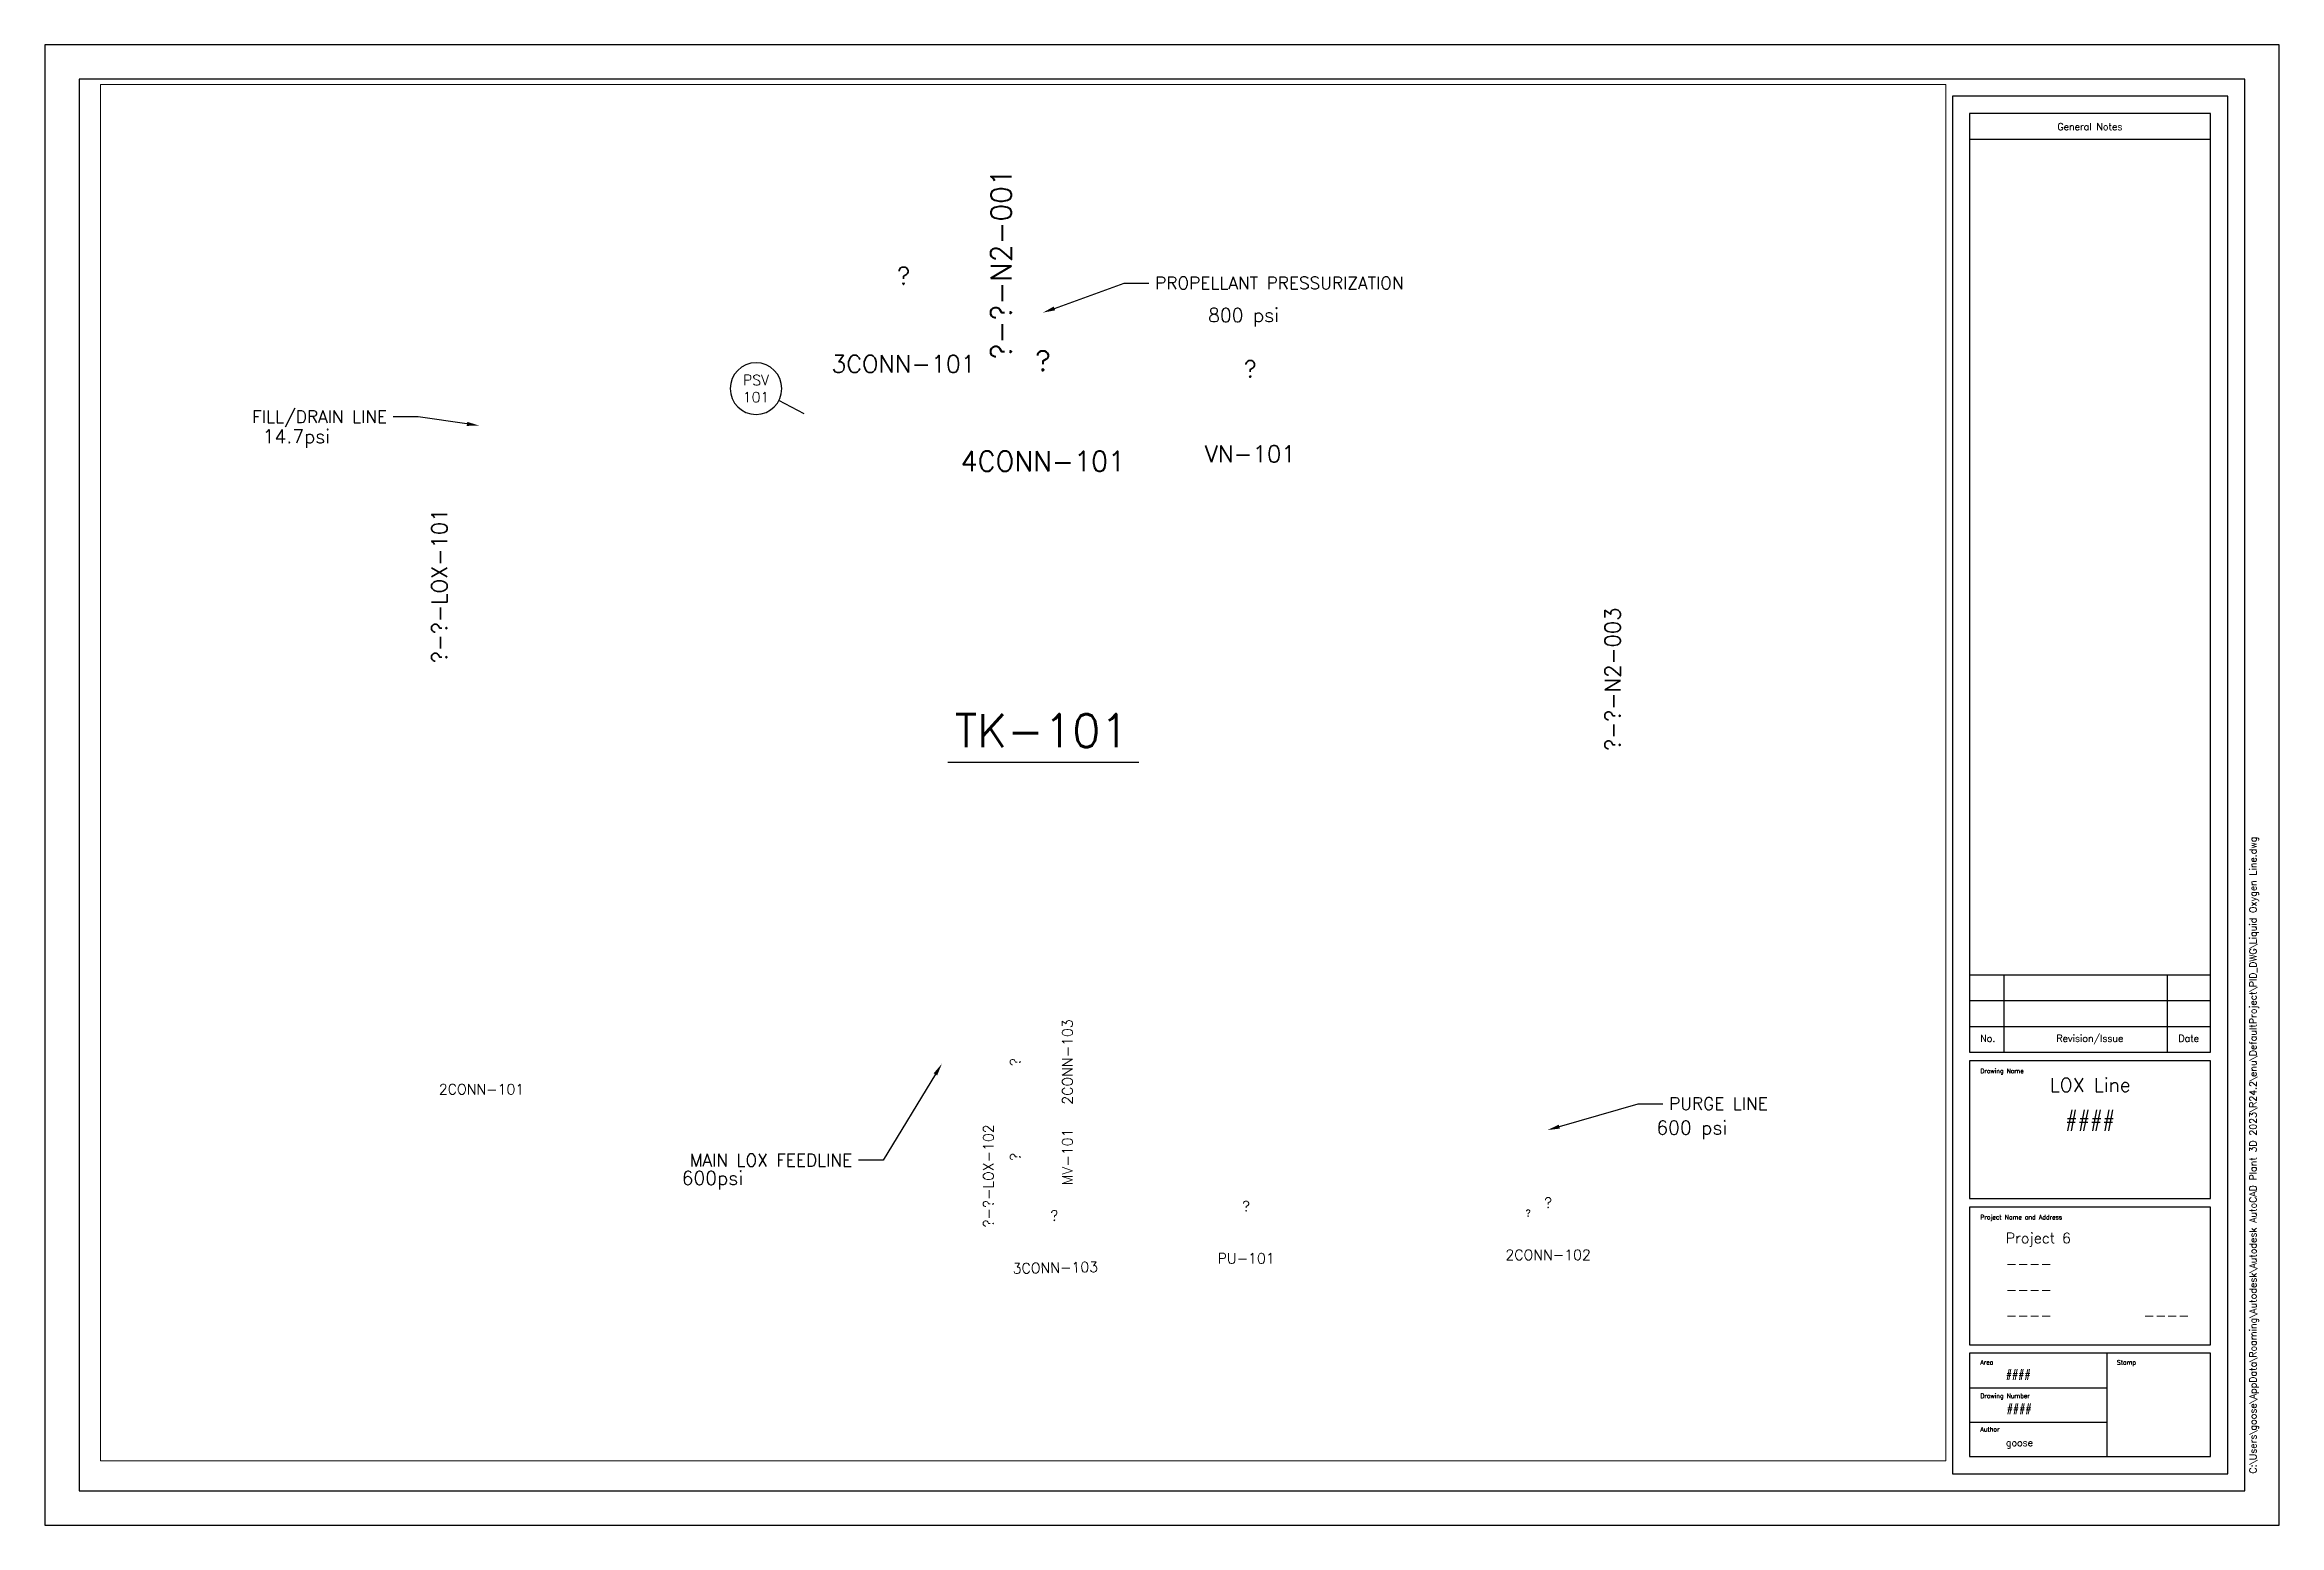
# Paper-space layout 'PID ANSI D Title Block' of a CAD drawing. Header units: inches. Extents: x 0 to 32.5, y 0 to 21.5.
# The model-space entities are those that its viewports show. They can reach past a viewport. Long polylines and large blocks are cut down to what shows.
import ezdxf
from ezdxf import colors
from ezdxf.entities.mleader import LeaderData, LeaderLine
from ezdxf.enums import TextEntityAlignment as Align
from ezdxf.math import Vec2, Vec3

# ---------------------------------------------------------------- set-up
doc = ezdxf.new("R2010")
doc.units = ezdxf.units.IN
doc.header["$MEASUREMENT"] = 0
for name, color, linetype in [('Instrument', 2, 'Continuous'), ('Text', 7, 'Continuous'), ('Title Block', 7, 'Continuous')]:
    doc.layers.add(name, color=color, linetype=linetype)
doc.styles.add('Roman', font='romans')
doc.styles.get("Standard").update_dxf_attribs({"font": 'romans.shx', "height": 0.1})
doc.dimstyles.get("Standard").update_dxf_attribs({"dimtxt": 0.18, "dimasz": 0.18, "dimexe": 0.18, "dimexo": 0.0625, "dimgap": 0.09, "dimtad": 0, "dimtih": 1, "dimtoh": 1, "dimdec": 4, "dimzin": 0, "dimdsep": 46, "dimtxsty": 'Standard', "dimcen": 0.09, "dimadec": 0, "dimazin": 0, "dimtfac": 1, "dimtdec": 4, "dimtofl": 0, "dimtmove": 0, "dimatfit": 3, "dimfxl": 1, "dimtolj": 1, "dimtzin": 0, "dimarcsym": 0})

# ---------------------------------------------------------------- blocks, each defined once
blk = doc.blocks.new('PID ANSI D titleblock')
for p, q in [((32.473, 21.518), (0, 21.518)), ((0, 21.518), (0, 0)), ((32.473, 0), (32.473, 21.518)), ((31.973, 21.018), (0.5, 21.018)), ((0.5, 21.018), (0.5, 0.5)), ((31.973, 0.5), (31.973, 21.018)), ((31.723, 20.768), (27.723, 20.768)), ((27.723, 20.768), (27.723, 0.75)), ((31.473, 20.518), (27.973, 20.518)), ((27.973, 20.518), (27.973, 6.875)), ((31.473, 6.875), (31.473, 20.518)), ((31.723, 0.75), (31.723, 20.768)), ((27.973, 20.143), (31.473, 20.143)), ((27.973, 8), (31.473, 8)), ((28.473, 6.875), (28.473, 8)), ((30.848, 6.875), (30.848, 8)), ((27.973, 7.625), (31.473, 7.625)), ((27.973, 7.25), (31.473, 7.25)), ((27.973, 6.875), (31.473, 6.875)), ((31.473, 6.75), (27.973, 6.75)), ((27.973, 6.75), (27.973, 4.75)), ((31.473, 4.75), (31.473, 6.75)), ((27.973, 4.75), (31.473, 4.75)), ((31.473, 4.625), (27.973, 4.625)), ((27.973, 4.625), (27.973, 2.625)), ((31.473, 2.625), (31.473, 4.625)), ((27.973, 2.625), (31.473, 2.625)), ((31.473, 2.5), (27.973, 2.5)), ((27.973, 2.5), (27.973, 1)), ((29.973, 1), (29.973, 2.5)), ((31.473, 1), (31.473, 2.5)), ((27.973, 2), (29.973, 2)), ((27.973, 1.5), (29.973, 1.5)), ((27.973, 1), (31.473, 1)), ((27.723, 0.75), (31.723, 0.75)), ((0.5, 0.5), (31.973, 0.5)), ((0, 0), (32.473, 0))]:
    blk.add_line(p, q)
at = {"style": 'Roman'}
for s, p in [('General Notes', (29.721, 20.326)), ('Revision/Issue', (29.721, 7.078)), ('No.', (28.237, 7.078)), ('Date', (31.157, 7.078))]:
    blk.add_text(s, height=0.1, dxfattribs=at).set_placement(p, align=Align.MIDDLE_CENTER)
for s, p in [('Drawing Name', (28.129, 6.571)), ('Project Name and Address', (28.129, 4.446)), ('Area', (28.129, 2.335)), ('Stamp', (30.113, 2.335)), ('Drawing Number', (28.129, 1.849)), ('Author', (28.129, 1.363))]:
    blk.add_text(s, height=0.065, dxfattribs=at).set_placement(p)
blk = doc.blocks.new('Valve Label_block')
at = {"color": 0, "linetype": 'ByBlock', "lineweight": -2}
blk.add_attdef('#(TargetObject.Size)', text='', height=0.1, dxfattribs=at).set_placement((0, 0.1875), align=Align.BOTTOM_CENTER)
blk.add_attdef('#(TargetObject.Tag)', text='', height=0.1, dxfattribs=at).set_placement((0, -0.1875), align=Align.TOP_CENTER)
blk = doc.blocks.new('*U13')
at = {"color": 0, "linetype": 'ByBlock', "lineweight": -2}
for start, end in [(0, 180), (180, 0)]:
    blk.add_arc((0, 0), 0.25, start, end, dxfattribs=at)
blk.add_wipeout([(-0.163, 0.149), (0.167, 0.151), (0.167, 0.024), (-0.163, 0.024)], dxfattribs=at)
blk.add_wipeout([(-0.144, -0.024), (0.149, -0.024), (0.149, -0.155), (-0.144, -0.155)], dxfattribs=at)
for tag, p in [('#(TargetObject.Type)', (0, 0.083)), ('#(TargetObject.LoopNumber)', (0, -0.083))]:
    blk.add_attdef(tag, text='', height=0.1, dxfattribs=at).set_placement(p, align=Align.MIDDLE_CENTER)
blk = doc.blocks.new('Pipeline Tag_block')
at = {"color": 0, "linetype": 'ByBlock', "lineweight": -2}
blk.add_attdef('#(TargetObject.Tag)', text='', height=0.1, dxfattribs=at).set_placement((0, 0), align=Align.MIDDLE_CENTER)
blk = doc.blocks.new('Valve Label - Angle_block')
at = {"color": 0, "linetype": 'ByBlock', "lineweight": -2}
blk.add_attdef('#(TargetObject.Size)', text='', height=0.1, dxfattribs=at).set_placement((0, 0), align=Align.MIDDLE_CENTER)
blk = doc.blocks.new('*U33')
at = {"color": 0, "linetype": 'ByBlock', "lineweight": -3}
blk.add_line((-0.455, -0.152), (0.471, -0.152), dxfattribs=at)
at = {"color": 0, "linetype": 'ByBlock', "lineweight": -2}
blk.add_attdef('#(Equipment.Tag)', text='', height=0.16, dxfattribs=at).set_placement((0, 0), align=Align.MIDDLE)
blk = doc.blocks.new('Tag_block')
at = {"color": 0, "linetype": 'ByBlock', "lineweight": -2}
blk.add_attdef('#(TargetObject.Tag)', text='', height=0.1, dxfattribs=at).set_placement((0, 0), align=Align.MIDDLE_CENTER)

msp = doc.modelspace()

# ---------------------------------------------------------------- block references
at = {"xscale": 1.5, "yscale": 1.5, "zscale": 1.5}
msp.add_blockref('Tag_block', (5.351, 5.339), dxfattribs=at).add_auto_attribs({'#(TargetObject.Tag)': '2CONN-101'})
at = {"layer": 'Instrument', "color": 2, "linetype": 'ByBlock', "xscale": 1.5, "yscale": 1.5, "zscale": 1.5}
msp.add_blockref('*U13', (9.34, 15.522), dxfattribs=at).add_auto_attribs({'#(TargetObject.Type)': 'PSV', '#(TargetObject.LoopNumber)': '101'})
at = {"layer": 'Text'}
for name, p, xscale, yscale, zscale, rotation, values in [('Pipeline Tag_block', (12.902, 17.333), 3, 3, 3, 90, {'#(TargetObject.Tag)': '?-?-N2-001'}), ('Pipeline Tag_block', (4.738, 12.654), 2.25, 2.25, 2.25, 90, {'#(TargetObject.Tag)': '?-?-LOX-101'}), ('Pipeline Tag_block', (21.788, 11.298), 2.25, 2.25, 2.25, 90, {'#(TargetObject.Tag)': '?-?-N2-003'}), ('Valve Label_block', (13.509, 5.735), 1.5, 1.5, 1.5, 90.00000000000001, {'#(TargetObject.Size)': '?', '#(TargetObject.Tag)': '2CONN-103'}), ('Pipeline Tag_block', (12.717, 4.08), 1.5, 1.5, 1.5, 90, {'#(TargetObject.Tag)': '?-?-LOX-102'}), ('Valve Label_block', (13.509, 4.355), 1.5, 1.5, 1.5, 90.00000000000001, {'#(TargetObject.Size)': '?', '#(TargetObject.Tag)': 'MV-101'}), ('Valve Label_block', (13.683, 3.103), 1.5, 1.5, 1.5, 1.109087487818907, {'#(TargetObject.Size)': '?', '#(TargetObject.Tag)': '3CONN-103'})]:
    msp.add_blockref(name, p, dxfattribs=dict(at, xscale=xscale, yscale=yscale, zscale=zscale, rotation=rotation)).add_auto_attribs(values)
for name, p, xscale, yscale, zscale, values in [('Valve Label_block', (11.484, 16.483), 2.535787432103544, 2.535787432103544, 2.535787432103544, {'#(TargetObject.Size)': '?', '#(TargetObject.Tag)': '3CONN-101'}), ('Valve Label_block', (13.509, 15.153), 2.892256002967916, 2.892256002967916, 2.892256002967916, {'#(TargetObject.Size)': '?', '#(TargetObject.Tag)': '4CONN-101'}), ('Valve Label_block', (16.523, 15.153), 2.443140130159328, 2.443140130159328, 2.443140130159328, {'#(TargetObject.Size)': '?', '#(TargetObject.Tag)': 'VN-101'}), ('*U33', (13.492, 10.551), 3, 3, 3, {'#(Equipment.Tag)': 'TK-101'}), ('Valve Label_block', (16.462, 3.238), 1.5, 1.5, 1.5, {'#(TargetObject.Size)': '?', '#(TargetObject.Tag)': 'PU-101'}), ('Valve Label_block', (20.851, 3.289), 1.5, 1.5, 1.5, {'#(TargetObject.Size)': '?', '#(TargetObject.Tag)': '2CONN-102'})]:
    msp.add_blockref(name, p, dxfattribs=dict(at, xscale=xscale, yscale=yscale, zscale=zscale)).add_auto_attribs(values)
msp.add_blockref('Valve Label - Angle_block', (20.561, 3.539), dxfattribs=at).add_auto_attribs({'#(TargetObject.Size)': '?'})

# ---------------------------------------------------------------- texts
at = {"char_height": 0.2, "attachment_point": 1}
for s, insert in [('800 psi', (15.91, 16.69)), ('600 psi', (22.423, 4.881))]:
    msp.add_mtext(s, dxfattribs=dict(at, insert=insert))
for s, width, heights, insert in [('14.7psi ', 0.91167, [0], (2.172, 14.927)), ('600psi', 0.88497, [0.541], (8.26, 4.149))]:
    msp.add_mtext_dynamic_manual_height_columns(s, width=width, gutter_width=1, heights=heights, dxfattribs=dict(at, insert=insert))

# ---------------------------------------------------------------- leaders
ml = msp.add_multileader_mtext('Standard')
ml.set_content('PROPELLANT PRESSURIZATION', color=256)
ml.set_leader_properties()
ml.build(insert=Vec2(0, 0))
ml.multileader.update_dxf_attribs({"dogleg_length": 0.36, "arrow_head_size": 0.18})
ctx = ml.context
ctx.base_point, ctx.char_height, ctx.arrow_head_size, ctx.landing_gap_size, ctx.plane_origin = Vec3(15.05, 17.055), 0.18, 0.18, 0.09, Vec3(13.508, 16.626)
notes = []
notes.append((ctx, [(0, (1, 1, 0), (14.69, 17.055), (1, 0), 0.36, [(0, [(13.508, 16.626)], 0, [])])]))
ctx.mtext.insert, ctx.mtext.flow_direction = Vec3(15.14, 17.147), 5
ml = msp.add_multileader_mtext('Standard')
ml.set_content('FILL/DRAIN LINE', color=256)
ml.set_leader_properties()
ml.build(insert=Vec2(0, 0))
ml.multileader.update_dxf_attribs({"dogleg_length": 0.36, "arrow_head_size": 0.18})
ctx = ml.context
ctx.base_point, ctx.char_height, ctx.arrow_head_size, ctx.landing_gap_size, ctx.plane_origin = Vec3(1.719, 15.111), 0.18, 0.18, 0.09, Vec3(5.318, 14.984)
ctx.text_align_type = 2
notes.append((ctx, [(0, (1, 1, 0), (4.428, 15.111), (-1, 0), 0.36, [(0, [(5.318, 14.984)], 0, [])])]))
ctx.mtext.insert, ctx.mtext.alignment, ctx.mtext.flow_direction = Vec3(3.978, 15.203), 3, 5
ml = msp.add_multileader_mtext('Standard')
ml.set_content('MAIN LOX FEEDLINE', color=256)
ml.set_leader_properties()
ml.build(insert=Vec2(0, 0))
ml.multileader.update_dxf_attribs({"dogleg_length": 0.36, "arrow_head_size": 0.18})
ctx = ml.context
ctx.base_point, ctx.char_height, ctx.arrow_head_size, ctx.landing_gap_size, ctx.plane_origin = Vec3(7.99, 4.309), 0.18, 0.18, 0.09, Vec3(12.041, 5.71)
ctx.text_align_type = 2
notes.append((ctx, [(0, (1, 1, 0), (11.187, 4.309), (-1, 0), 0.36, [(0, [(12.041, 5.71)], 0, [])])]))
ctx.mtext.insert, ctx.mtext.alignment, ctx.mtext.flow_direction = Vec3(10.737, 4.399), 3, 5
ml = msp.add_multileader_mtext('Standard')
ml.set_content('PURGE LINE', color=256)
ml.set_leader_properties()
ml.build(insert=Vec2(0, 0))
ml.multileader.update_dxf_attribs({"dogleg_length": 0.36, "arrow_head_size": 0.18})
ctx = ml.context
ctx.base_point, ctx.char_height, ctx.arrow_head_size, ctx.landing_gap_size, ctx.plane_origin = Vec3(22.519, 5.129), 0.18, 0.18, 0.09, Vec3(20.841, 4.746)
notes.append((ctx, [(0, (1, 1, 0), (22.159, 5.129), (1, 0), 0.36, [(0, [(20.841, 4.746)], 0, [])])]))
ctx.mtext.insert, ctx.mtext.flow_direction = Vec3(22.609, 5.221), 5
for ctx, leaders in notes:
    for number, flags, end, landing, length, lines in leaders:
        leader = LeaderData()
        leader.index, (leader.has_last_leader_line, leader.has_dogleg_vector, leader.attachment_direction) = number, flags
        leader.last_leader_point, leader.dogleg_vector, leader.dogleg_length = Vec3(end), Vec3(landing), length
        for number, points, colour, breaks in lines:
            line = LeaderLine()
            line.index, line.vertices, line.color, line.breaks = number, Vec3.list(points), colors.encode_raw_color(colour), breaks
            leader.lines.append(line)
        ctx.leaders.append(leader)

# ---------------------------------------------------------------- next in the draw order: leaders
at = {"layer": 'Instrument', "linetype": 'ByBlock', "has_arrowhead": 0}
msp.add_leader([(10.041, 15.153), (9.672, 15.348)], dimstyle='Standard', dxfattribs=at)

psp = doc.layouts.new('PID ANSI D Title Block')

# ---------------------------------------------------------------- block references
at = {"layer": 'Title Block'}
psp.add_blockref('PID ANSI D titleblock', (0, 0), dxfattribs=at)

# ---------------------------------------------------------------- texts
at = {"layer": 'Title Block', "insert": (32.041, 0.752), "char_height": 0.1, "attachment_point": 1, "rotation": 90}
psp.add_mtext('C:\\\\Users\\\\goose\\\\AppData\\\\Roaming\\\\Autodesk\\\\Autodesk AutoCAD Plant 3D 2023\\\\R24.2\\\\enu\\\\DefaultProject\\\\PID_DWG\\\\Liquid Oxygen Line.dwg', dxfattribs=at)
at = {"layer": 'Title Block'}
for s, insert, char_height, attachment_point in [('LOX Line', (29.723, 6.5), 0.2, 2), ('Project 6', (28.5, 4.25), 0.15, 1), ('----', (28.5, 3.875), 0.15, 1), ('----', (28.5, 3.5), 0.15, 1), ('----', (28.5, 3.125), 0.15, 1), ('----', (30.5, 3.125), 0.15, 1), ('####', (28.5, 2.25), 0.1, 1), ('####', (28.513, 1.75), 0.1, 1), ('goose', (28.5, 1.25), 0.1, 1)]:
    psp.add_mtext(s, dxfattribs=dict(at, insert=insert, char_height=char_height, attachment_point=attachment_point))
at = {"layer": 'Title Block', "insert": (29.723, 6), "char_height": 0.2, "width": 3.30274, "attachment_point": 2}
psp.add_mtext('####', dxfattribs=at)

# ---------------------------------------------------------------- viewports
at = {"layer": '0', "color": 2}
psp.add_viewport(center=(14.219, 10.938), size=(26.812, 20), view_center_point=(13.222, 9.94), view_height=20, dxfattribs=at)

doc.saveas('drawing.dxf')
